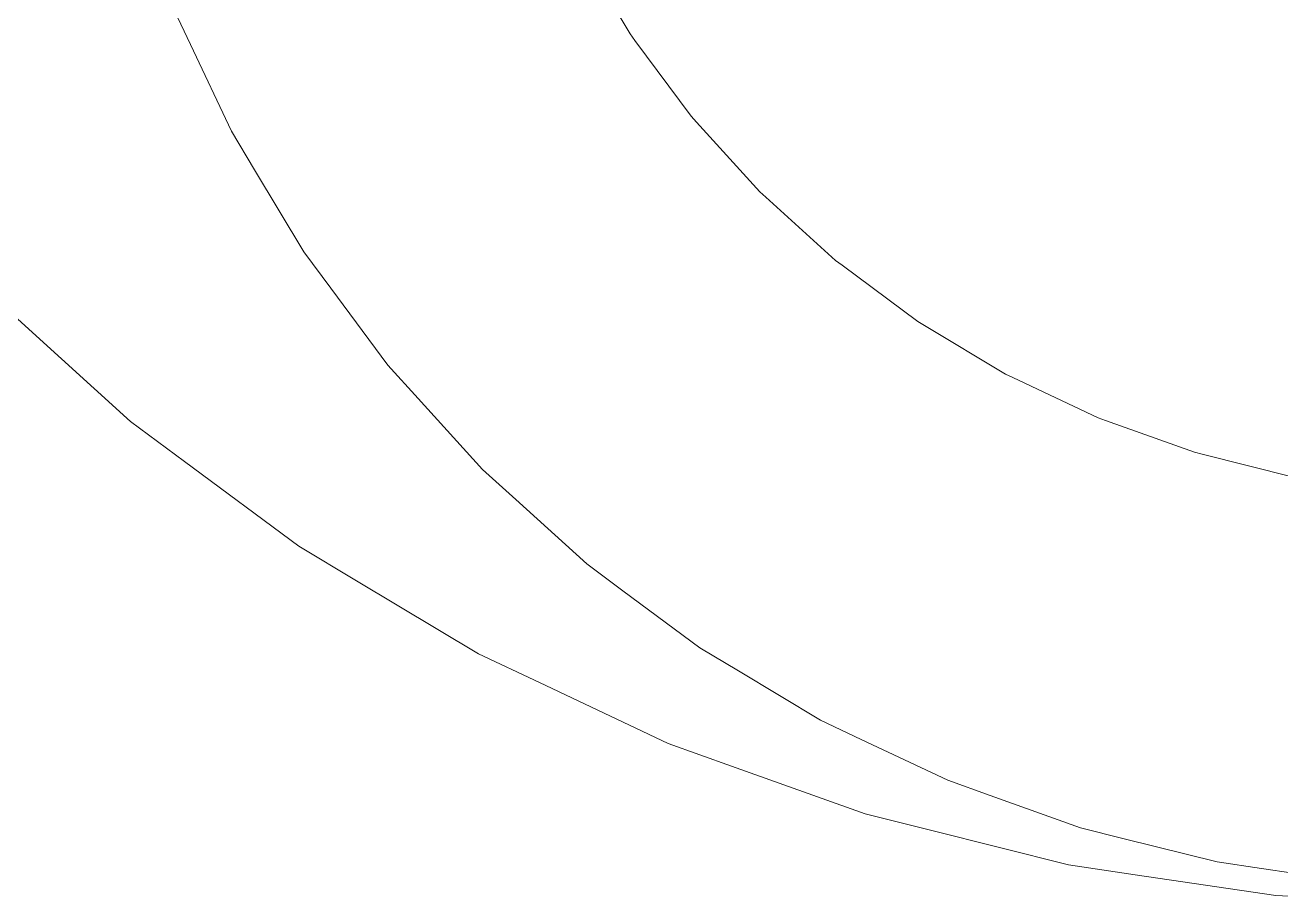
# Model space of a CAD drawing. Header units: centimetres. Extents: x -214 to 137, y -175 to 4.
# Drawn here: x 105.62 to 110.96, y -128.87 to -125.15 of the extents above; entities that cross this region are included whole.
import ezdxf

# ---------------------------------------------------------------- set-up
doc = ezdxf.new("R2010")
doc.units = ezdxf.units.CM
doc.header["$MEASUREMENT"] = 0
doc.layers.add('layer 1', color=7, linetype='Continuous')

msp = doc.modelspace()

# ---------------------------------------------------------------- linework, layer by layer
at = {"layer": 'layer 1', "color": 1, "lineweight": 9}
for points in [[(107.98713, -124.8449), (107.98713, -124.8449), (108.19364, -125.18946), (108.19364, -125.18946)], [(107.98713, -124.8449), (107.98713, -124.8449), (108.19364, -125.18946), (108.19364, -125.18946)], [(107.98713, -124.8449), (107.98713, -124.8449), (108.19364, -125.18946), (108.19364, -125.18946)], [(107.98713, -124.8449), (107.98713, -124.8449), (108.19364, -125.18946), (108.19364, -125.18946)], [(108.19364, -125.18946), (108.19364, -125.18946), (108.21375, -125.21658), (108.21375, -125.21658)], [(108.19364, -125.18946), (108.19364, -125.18946), (108.21375, -125.21658), (108.21375, -125.21658)], [(108.19364, -125.18946), (108.19364, -125.18946), (108.21375, -125.21658), (108.21375, -125.21658)], [(108.19364, -125.18946), (108.19364, -125.18946), (108.21375, -125.21658), (108.21375, -125.21658)], [(108.21375, -125.21658), (108.21375, -125.21658), (108.45305, -125.53922), (108.45305, -125.53922)], [(108.21375, -125.21658), (108.21375, -125.21658), (108.45305, -125.53922), (108.45305, -125.53922)], [(108.21375, -125.21658), (108.21375, -125.21658), (108.45305, -125.53922), (108.45305, -125.53922)], [(108.21375, -125.21658), (108.21375, -125.21658), (108.45305, -125.53922), (108.45305, -125.53922)], [(108.45305, -125.53922), (108.45305, -125.53922), (108.47573, -125.56424), (108.47573, -125.56424)], [(108.45305, -125.53922), (108.45305, -125.53922), (108.47573, -125.56424), (108.47573, -125.56424)], [(108.45305, -125.53922), (108.45305, -125.53922), (108.47573, -125.56424), (108.47573, -125.56424)], [(108.45305, -125.53922), (108.45305, -125.53922), (108.47573, -125.56424), (108.47573, -125.56424)], [(108.47573, -125.56424), (108.47573, -125.56424), (108.74549, -125.86187), (108.74549, -125.86187)], [(108.47573, -125.56424), (108.47573, -125.56424), (108.74549, -125.86187), (108.74549, -125.86187)], [(108.47573, -125.56424), (108.47573, -125.56424), (108.74549, -125.86187), (108.74549, -125.86187)], [(108.47573, -125.56424), (108.47573, -125.56424), (108.74549, -125.86187), (108.74549, -125.86187)], [(108.74549, -125.86187), (108.74549, -125.86187), (108.7705, -125.88455), (108.7705, -125.88455)], [(108.74549, -125.86187), (108.74549, -125.86187), (108.7705, -125.88455), (108.7705, -125.88455)], [(108.74549, -125.86187), (108.74549, -125.86187), (108.7705, -125.88455), (108.7705, -125.88455)], [(108.74549, -125.86187), (108.74549, -125.86187), (108.7705, -125.88455), (108.7705, -125.88455)], [(108.7705, -125.88455), (108.7705, -125.88455), (109.06814, -126.15432), (109.06814, -126.15432)], [(108.7705, -125.88455), (108.7705, -125.88455), (109.06814, -126.15432), (109.06814, -126.15432)], [(108.7705, -125.88455), (108.7705, -125.88455), (109.06814, -126.15432), (109.06814, -126.15432)], [(108.7705, -125.88455), (108.7705, -125.88455), (109.06814, -126.15432), (109.06814, -126.15432)], [(109.06814, -126.15432), (109.06814, -126.15432), (109.09525, -126.17443), (109.09525, -126.17443)], [(109.06814, -126.15432), (109.06814, -126.15432), (109.09525, -126.17443), (109.09525, -126.17443)], [(109.06814, -126.15432), (109.06814, -126.15432), (109.09525, -126.17443), (109.09525, -126.17443)], [(109.06814, -126.15432), (109.06814, -126.15432), (109.09525, -126.17443), (109.09525, -126.17443)], [(109.09525, -126.17443), (109.09525, -126.17443), (109.4179, -126.41372), (109.4179, -126.41372)], [(109.09525, -126.17443), (109.09525, -126.17443), (109.4179, -126.41372), (109.4179, -126.41372)], [(109.09525, -126.17443), (109.09525, -126.17443), (109.4179, -126.41372), (109.4179, -126.41372)], [(109.09525, -126.17443), (109.09525, -126.17443), (109.4179, -126.41372), (109.4179, -126.41372)], [(109.4179, -126.41372), (109.4179, -126.41372), (109.44687, -126.43107), (109.44687, -126.43107)], [(109.4179, -126.41372), (109.4179, -126.41372), (109.44687, -126.43107), (109.44687, -126.43107)], [(109.4179, -126.41372), (109.4179, -126.41372), (109.44687, -126.43107), (109.44687, -126.43107)], [(109.4179, -126.41372), (109.4179, -126.41372), (109.44687, -126.43107), (109.44687, -126.43107)], [(109.44687, -126.43107), (109.44687, -126.43107), (109.79141, -126.63759), (109.79141, -126.63759)], [(109.44687, -126.43107), (109.44687, -126.43107), (109.79141, -126.63759), (109.79141, -126.63759)], [(109.44687, -126.43107), (109.44687, -126.43107), (109.79141, -126.63759), (109.79141, -126.63759)], [(109.44687, -126.43107), (109.44687, -126.43107), (109.79141, -126.63759), (109.79141, -126.63759)], [(109.79141, -126.63759), (109.79141, -126.63759), (109.82193, -126.65203), (109.82193, -126.65203)], [(109.79141, -126.63759), (109.79141, -126.63759), (109.82193, -126.65203), (109.82193, -126.65203)], [(109.79141, -126.63759), (109.79141, -126.63759), (109.82193, -126.65203), (109.82193, -126.65203)], [(109.79141, -126.63759), (109.79141, -126.63759), (109.82193, -126.65203), (109.82193, -126.65203)], [(109.82193, -126.65203), (109.82193, -126.65203), (110.18507, -126.82376), (110.18507, -126.82376)], [(109.82193, -126.65203), (109.82193, -126.65203), (110.18507, -126.82376), (110.18507, -126.82376)], [(109.82193, -126.65203), (109.82193, -126.65203), (110.18507, -126.82376), (110.18507, -126.82376)], [(109.82193, -126.65203), (109.82193, -126.65203), (110.18507, -126.82376), (110.18507, -126.82376)], [(110.18507, -126.82376), (110.18507, -126.82376), (110.21685, -126.83515), (110.21685, -126.83515)], [(110.18507, -126.82376), (110.18507, -126.82376), (110.21685, -126.83515), (110.21685, -126.83515)], [(110.18507, -126.82376), (110.18507, -126.82376), (110.21685, -126.83515), (110.21685, -126.83515)], [(110.18507, -126.82376), (110.18507, -126.82376), (110.21685, -126.83515), (110.21685, -126.83515)], [(110.21685, -126.83515), (110.21685, -126.83515), (110.59507, -126.97048), (110.59507, -126.97048)], [(110.21685, -126.83515), (110.21685, -126.83515), (110.59507, -126.97048), (110.59507, -126.97048)], [(110.21685, -126.83515), (110.21685, -126.83515), (110.59507, -126.97048), (110.59507, -126.97048)], [(110.21685, -126.83515), (110.21685, -126.83515), (110.59507, -126.97048), (110.59507, -126.97048)], [(110.59507, -126.97048), (110.59507, -126.97048), (110.62782, -126.97867), (110.62782, -126.97867)], [(110.59507, -126.97048), (110.59507, -126.97048), (110.62782, -126.97867), (110.62782, -126.97867)], [(110.59507, -126.97048), (110.59507, -126.97048), (110.62782, -126.97867), (110.62782, -126.97867)], [(110.59507, -126.97048), (110.59507, -126.97048), (110.62782, -126.97867), (110.62782, -126.97867)], [(110.62782, -126.97867), (110.62782, -126.97867), (111.01748, -127.07629), (111.01748, -127.07629)], [(110.62782, -126.97867), (110.62782, -126.97867), (111.01748, -127.07629), (111.01748, -127.07629)], [(110.62782, -126.97867), (110.62782, -126.97867), (111.01748, -127.07629), (111.01748, -127.07629)], [(110.62782, -126.97867), (110.62782, -126.97867), (111.01748, -127.07629), (111.01748, -127.07629)]]:
    msp.add_open_spline(points, degree=3, dxfattribs=at)
at = {"layer": 'layer 1', "color": 5, "lineweight": 9}
for points in [[(106.24034, -125.06153), (106.24034, -125.06153), (106.32227, -125.23477), (106.32227, -125.23477)], [(106.24034, -125.06153), (106.24034, -125.06153), (106.32227, -125.23477), (106.32227, -125.23477)], [(106.24034, -125.06153), (106.24034, -125.06153), (106.32227, -125.23477), (106.32227, -125.23477)], [(106.24034, -125.06153), (106.24034, -125.06153), (106.32227, -125.23477), (106.32227, -125.23477)], [(106.32227, -125.23477), (106.32227, -125.23477), (106.4966, -125.60337), (106.4966, -125.60337)], [(106.32227, -125.23477), (106.32227, -125.23477), (106.4966, -125.60337), (106.4966, -125.60337)], [(106.32227, -125.23477), (106.32227, -125.23477), (106.4966, -125.60337), (106.4966, -125.60337)], [(106.32227, -125.23477), (106.32227, -125.23477), (106.4966, -125.60337), (106.4966, -125.60337)], [(106.4966, -125.60337), (106.4966, -125.60337), (106.59513, -125.76775), (106.59513, -125.76775)], [(106.4966, -125.60337), (106.4966, -125.60337), (106.59513, -125.76775), (106.59513, -125.76775)], [(106.4966, -125.60337), (106.4966, -125.60337), (106.59513, -125.76775), (106.59513, -125.76775)], [(106.4966, -125.60337), (106.4966, -125.60337), (106.59513, -125.76775), (106.59513, -125.76775)], [(106.59513, -125.76775), (106.59513, -125.76775), (106.80475, -126.11749), (106.80475, -126.11749)], [(106.59513, -125.76775), (106.59513, -125.76775), (106.80475, -126.11749), (106.80475, -126.11749)], [(106.59513, -125.76775), (106.59513, -125.76775), (106.80475, -126.11749), (106.80475, -126.11749)], [(106.59513, -125.76775), (106.59513, -125.76775), (106.80475, -126.11749), (106.80475, -126.11749)], [(106.80475, -126.11749), (106.80475, -126.11749), (106.91891, -126.27141), (106.91891, -126.27141)], [(106.80475, -126.11749), (106.80475, -126.11749), (106.91891, -126.27141), (106.91891, -126.27141)], [(106.80475, -126.11749), (106.80475, -126.11749), (106.91891, -126.27141), (106.91891, -126.27141)], [(106.80475, -126.11749), (106.80475, -126.11749), (106.91891, -126.27141), (106.91891, -126.27141)], [(105.61855, -126.43218), (105.61855, -126.43218), (105.40638, -126.23989), (105.40638, -126.23989)], [(106.91891, -126.27141), (106.91891, -126.27141), (107.16181, -126.59891), (107.16181, -126.59891)], [(106.91891, -126.27141), (106.91891, -126.27141), (107.16181, -126.59891), (107.16181, -126.59891)], [(106.91891, -126.27141), (106.91891, -126.27141), (107.16181, -126.59891), (107.16181, -126.59891)], [(106.91891, -126.27141), (106.91891, -126.27141), (107.16181, -126.59891), (107.16181, -126.59891)], [(106.06717, -126.83879), (106.06717, -126.83879), (105.61855, -126.43218), (105.61855, -126.43218)], [(107.16181, -126.59891), (107.16181, -126.59891), (107.29051, -126.74091), (107.29051, -126.74091)], [(107.16181, -126.59891), (107.16181, -126.59891), (107.29051, -126.74091), (107.29051, -126.74091)], [(107.16181, -126.59891), (107.16181, -126.59891), (107.29051, -126.74091), (107.29051, -126.74091)], [(107.16181, -126.59891), (107.16181, -126.59891), (107.29051, -126.74091), (107.29051, -126.74091)], [(107.29051, -126.74091), (107.29051, -126.74091), (107.56433, -127.04303), (107.56433, -127.04303)], [(107.29051, -126.74091), (107.29051, -126.74091), (107.56433, -127.04303), (107.56433, -127.04303)], [(107.29051, -126.74091), (107.29051, -126.74091), (107.56433, -127.04303), (107.56433, -127.04303)], [(107.29051, -126.74091), (107.29051, -126.74091), (107.56433, -127.04303), (107.56433, -127.04303)], [(106.29717, -127.00937), (106.29717, -127.00937), (106.06717, -126.83879), (106.06717, -126.83879)], [(106.78348, -127.37005), (106.78348, -127.37005), (106.29717, -127.00937), (106.29717, -127.00937)], [(107.56433, -127.04303), (107.56433, -127.04303), (107.70632, -127.17173), (107.70632, -127.17173)], [(107.56433, -127.04303), (107.56433, -127.04303), (107.70632, -127.17173), (107.70632, -127.17173)], [(107.56433, -127.04303), (107.56433, -127.04303), (107.70632, -127.17173), (107.70632, -127.17173)], [(107.56433, -127.04303), (107.56433, -127.04303), (107.70632, -127.17173), (107.70632, -127.17173)], [(107.70632, -127.17173), (107.70632, -127.17173), (108.00845, -127.44556), (108.00845, -127.44556)], [(107.70632, -127.17173), (107.70632, -127.17173), (108.00845, -127.44556), (108.00845, -127.44556)], [(107.70632, -127.17173), (107.70632, -127.17173), (108.00845, -127.44556), (108.00845, -127.44556)], [(107.70632, -127.17173), (107.70632, -127.17173), (108.00845, -127.44556), (108.00845, -127.44556)], [(107.02908, -127.51725), (107.02908, -127.51725), (106.78348, -127.37005), (106.78348, -127.37005)], [(108.00845, -127.44556), (108.00845, -127.44556), (108.16237, -127.55972), (108.16237, -127.55972)], [(108.00845, -127.44556), (108.00845, -127.44556), (108.16237, -127.55972), (108.16237, -127.55972)], [(108.00845, -127.44556), (108.00845, -127.44556), (108.16237, -127.55972), (108.16237, -127.55972)], [(108.00845, -127.44556), (108.00845, -127.44556), (108.16237, -127.55972), (108.16237, -127.55972)], [(107.54842, -127.82853), (107.54842, -127.82853), (107.02908, -127.51725), (107.02908, -127.51725)], [(108.16237, -127.55972), (108.16237, -127.55972), (108.48988, -127.80261), (108.48988, -127.80261)], [(108.16237, -127.55972), (108.16237, -127.55972), (108.48988, -127.80261), (108.48988, -127.80261)], [(108.16237, -127.55972), (108.16237, -127.55972), (108.48988, -127.80261), (108.48988, -127.80261)], [(108.16237, -127.55972), (108.16237, -127.55972), (108.48988, -127.80261), (108.48988, -127.80261)], [(107.80727, -127.95095), (107.80727, -127.95095), (107.54842, -127.82853), (107.54842, -127.82853)], [(108.48988, -127.80261), (108.48988, -127.80261), (108.65425, -127.90113), (108.65425, -127.90113)], [(108.48988, -127.80261), (108.48988, -127.80261), (108.65425, -127.90113), (108.65425, -127.90113)], [(108.48988, -127.80261), (108.48988, -127.80261), (108.65425, -127.90113), (108.65425, -127.90113)], [(108.48988, -127.80261), (108.48988, -127.80261), (108.65425, -127.90113), (108.65425, -127.90113)], [(108.65425, -127.90113), (108.65425, -127.90113), (109.00399, -128.11075), (109.00399, -128.11075)], [(108.65425, -127.90113), (108.65425, -127.90113), (109.00399, -128.11075), (109.00399, -128.11075)], [(108.65425, -127.90113), (108.65425, -127.90113), (109.00399, -128.11075), (109.00399, -128.11075)], [(108.65425, -127.90113), (108.65425, -127.90113), (109.00399, -128.11075), (109.00399, -128.11075)], [(108.35461, -128.20983), (108.35461, -128.20983), (107.80727, -127.95095), (107.80727, -127.95095)], [(109.00399, -128.11075), (109.00399, -128.11075), (109.17723, -128.19269), (109.17723, -128.19269)], [(109.00399, -128.11075), (109.00399, -128.11075), (109.17723, -128.19269), (109.17723, -128.19269)], [(109.00399, -128.11075), (109.00399, -128.11075), (109.17723, -128.19269), (109.17723, -128.19269)], [(109.00399, -128.11075), (109.00399, -128.11075), (109.17723, -128.19269), (109.17723, -128.19269)], [(108.62421, -128.30629), (108.62421, -128.30629), (108.35461, -128.20983), (108.35461, -128.20983)], [(109.17723, -128.19269), (109.17723, -128.19269), (109.54583, -128.36702), (109.54583, -128.36702)], [(109.17723, -128.19269), (109.17723, -128.19269), (109.54583, -128.36702), (109.54583, -128.36702)], [(109.17723, -128.19269), (109.17723, -128.19269), (109.54583, -128.36702), (109.54583, -128.36702)], [(109.17723, -128.19269), (109.17723, -128.19269), (109.54583, -128.36702), (109.54583, -128.36702)], [(109.19429, -128.51027), (109.19429, -128.51027), (108.62421, -128.30629), (108.62421, -128.30629)], [(109.54583, -128.36702), (109.54583, -128.36702), (109.72626, -128.43158), (109.72626, -128.43158)], [(109.54583, -128.36702), (109.54583, -128.36702), (109.72626, -128.43158), (109.72626, -128.43158)], [(109.54583, -128.36702), (109.54583, -128.36702), (109.72626, -128.43158), (109.72626, -128.43158)], [(109.54583, -128.36702), (109.54583, -128.36702), (109.72626, -128.43158), (109.72626, -128.43158)], [(109.72626, -128.43158), (109.72626, -128.43158), (110.11017, -128.56895), (110.11017, -128.56895)], [(109.72626, -128.43158), (109.72626, -128.43158), (110.11017, -128.56895), (110.11017, -128.56895)], [(109.72626, -128.43158), (109.72626, -128.43158), (110.11017, -128.56895), (110.11017, -128.56895)], [(109.72626, -128.43158), (109.72626, -128.43158), (110.11017, -128.56895), (110.11017, -128.56895)], [(109.47204, -128.57984), (109.47204, -128.57984), (109.19429, -128.51027), (109.19429, -128.51027)], [(110.05937, -128.72696), (110.05937, -128.72696), (109.47204, -128.57984), (109.47204, -128.57984)], [(110.11017, -128.56895), (110.11017, -128.56895), (110.29607, -128.61552), (110.29607, -128.61552)], [(110.11017, -128.56895), (110.11017, -128.56895), (110.29607, -128.61552), (110.29607, -128.61552)], [(110.11017, -128.56895), (110.11017, -128.56895), (110.29607, -128.61552), (110.29607, -128.61552)], [(110.11017, -128.56895), (110.11017, -128.56895), (110.29607, -128.61552), (110.29607, -128.61552)], [(110.29607, -128.61552), (110.29607, -128.61552), (110.6916, -128.71459), (110.6916, -128.71459)], [(110.29607, -128.61552), (110.29607, -128.61552), (110.6916, -128.71459), (110.6916, -128.71459)], [(110.29607, -128.61552), (110.29607, -128.61552), (110.6916, -128.71459), (110.6916, -128.71459)], [(110.29607, -128.61552), (110.29607, -128.61552), (110.6916, -128.71459), (110.6916, -128.71459)], [(110.34261, -128.76897), (110.34261, -128.76897), (110.05937, -128.72696), (110.05937, -128.72696)], [(110.6916, -128.71459), (110.6916, -128.71459), (110.88116, -128.74271), (110.88116, -128.74271)], [(110.6916, -128.71459), (110.6916, -128.71459), (110.88116, -128.74271), (110.88116, -128.74271)], [(110.6916, -128.71459), (110.6916, -128.71459), (110.88116, -128.74271), (110.88116, -128.74271)], [(110.6916, -128.71459), (110.6916, -128.71459), (110.88116, -128.74271), (110.88116, -128.74271)], [(110.88116, -128.74271), (110.88116, -128.74271), (111.2845, -128.80253), (111.2845, -128.80253)], [(110.88116, -128.74271), (110.88116, -128.74271), (111.2845, -128.80253), (111.2845, -128.80253)], [(110.88116, -128.74271), (110.88116, -128.74271), (111.2845, -128.80253), (111.2845, -128.80253)], [(110.88116, -128.74271), (110.88116, -128.74271), (111.2845, -128.80253), (111.2845, -128.80253)], [(110.94153, -128.85781), (110.94153, -128.85781), (110.34261, -128.76897), (110.34261, -128.76897)], [(111.22753, -128.87186), (111.22753, -128.87186), (110.94153, -128.85781), (110.94153, -128.85781)]]:
    msp.add_open_spline(points, degree=3, dxfattribs=at)

doc.saveas('drawing.dxf')
